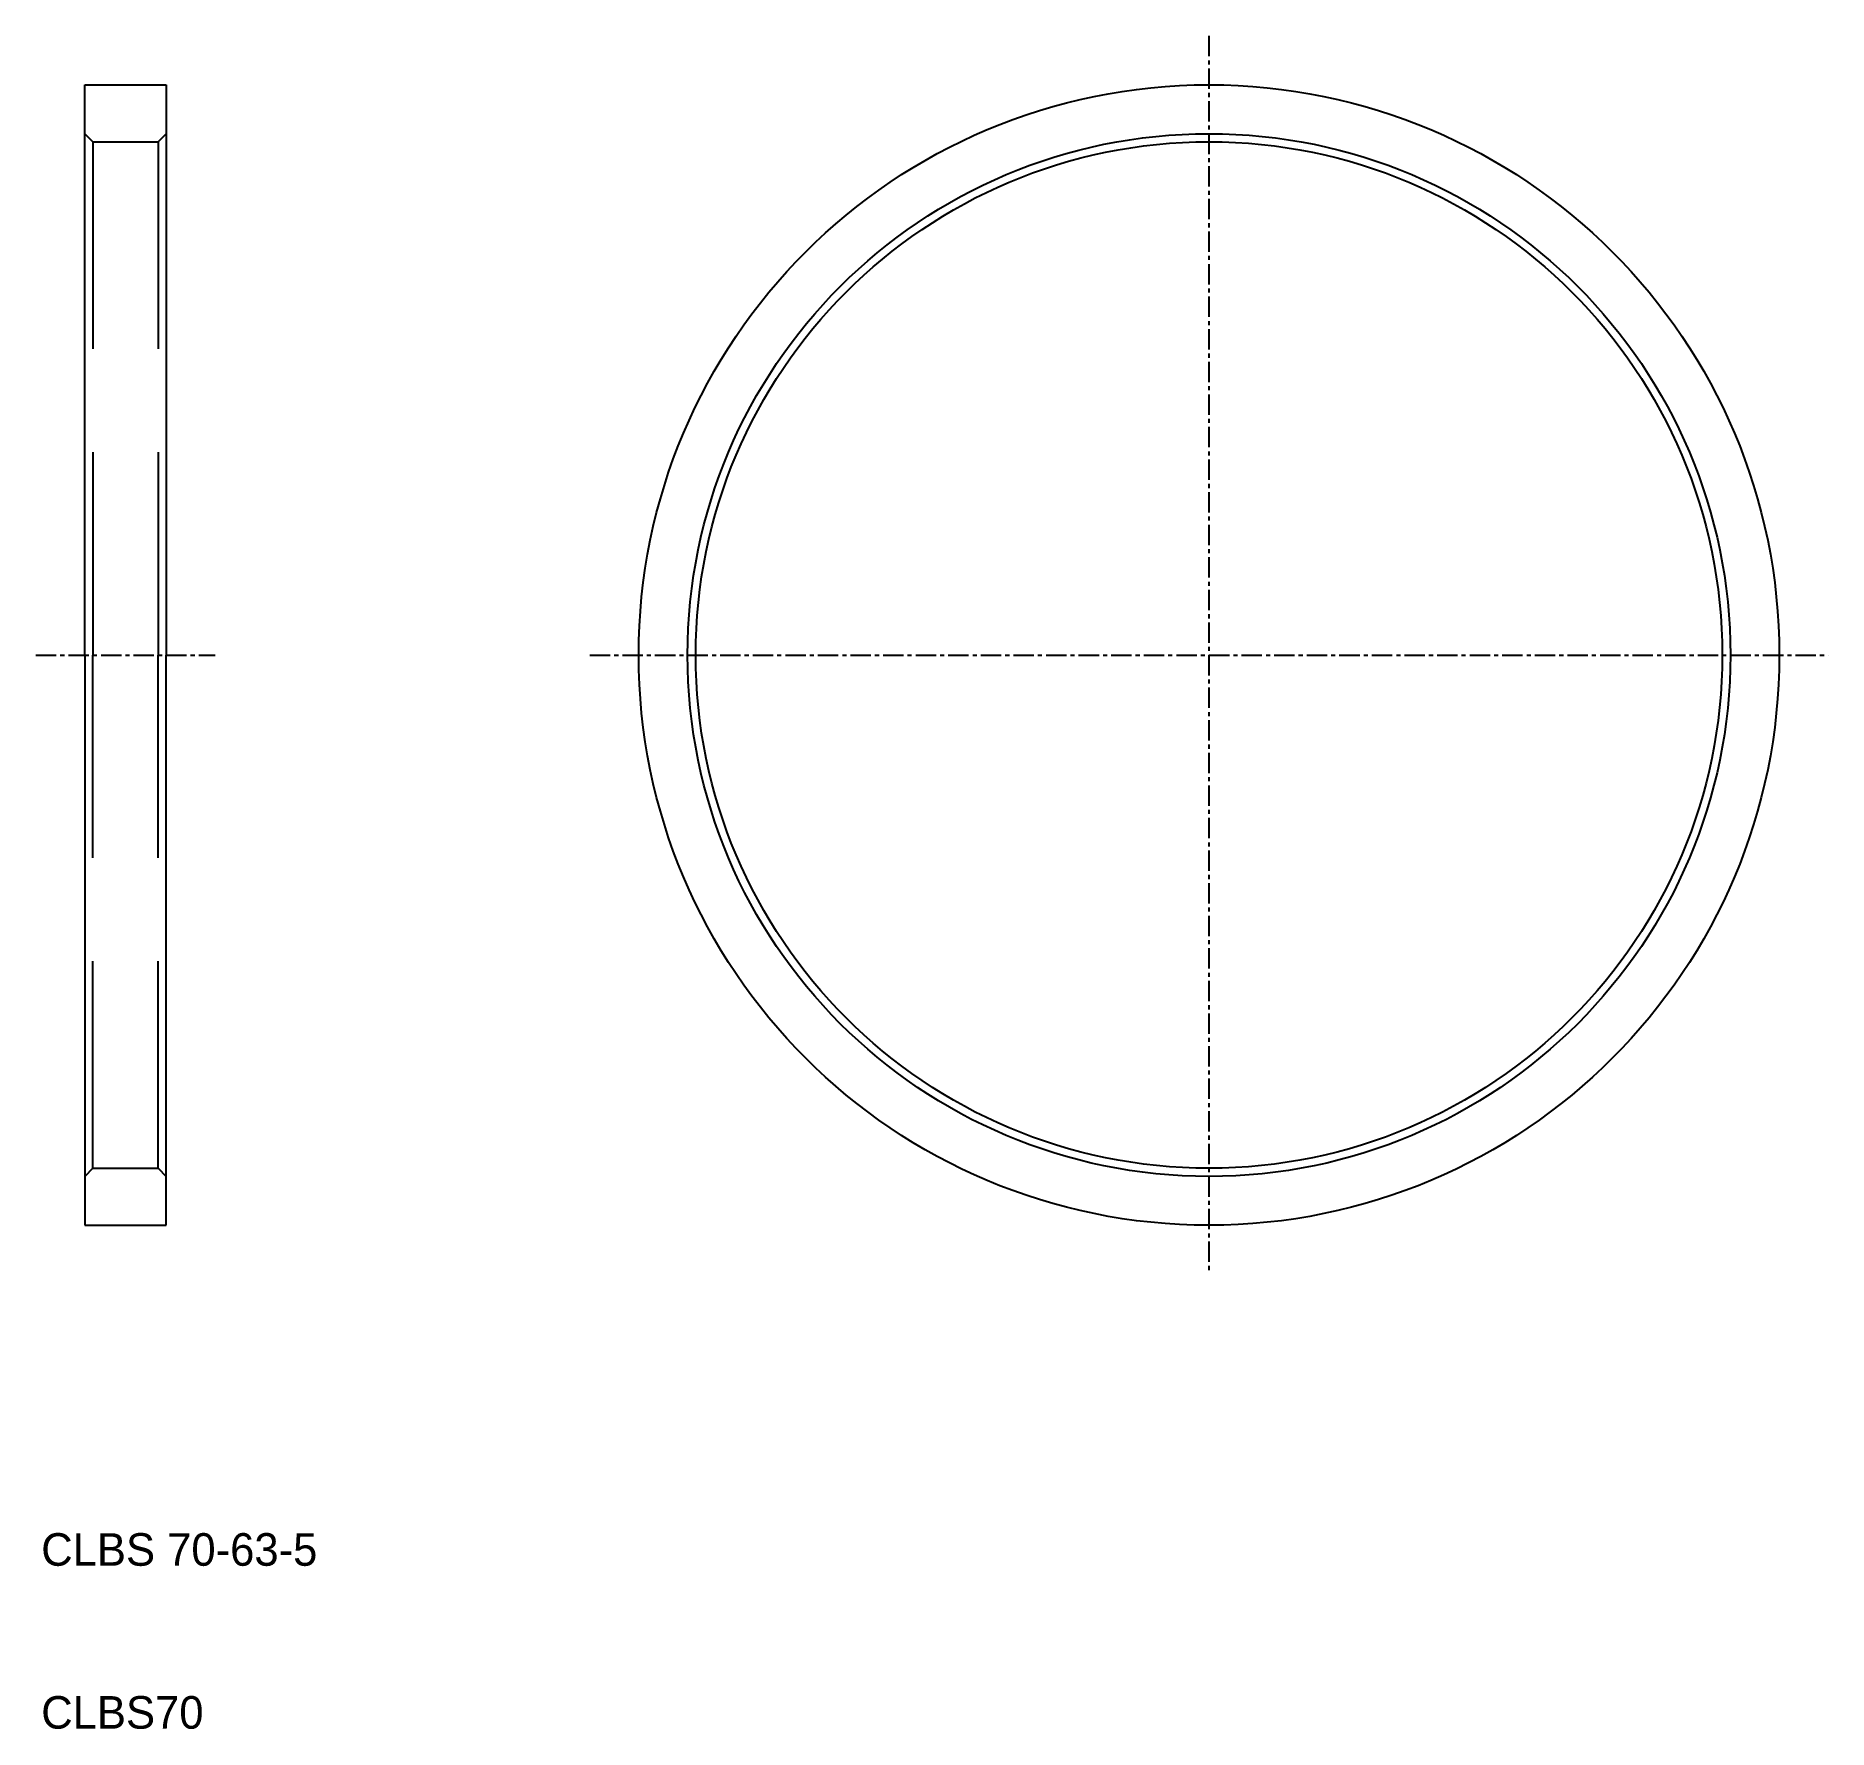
# Model space of a CAD drawing. Extents: x 151 to 261, y 59 to 163.
import ezdxf

# ---------------------------------------------------------------- set-up
doc = ezdxf.new("R2010")
doc.units = 0
doc.linetypes.add('CENTER', pattern=[2, 1.25, -0.25, 0.25, -0.25])
doc.linetypes.add('DASHED', pattern=[19.05, 12.7, -6.35])
doc.layers.get('0').update_dxf_attribs({"linetype": 'CONTINUOUS'})
doc.layers.add('CENTER', color=1, linetype='CENTER')

msp = doc.modelspace()

# ---------------------------------------------------------------- linework, layer by layer
for p, q in [((153.54, 125.32), (153.54, 160.32)), ((153.54, 160.32), (158.54, 160.32)), ((158.54, 160.32), (158.54, 125.32)), ((153.54, 125.32), (153.54, 90.32)), ((158.54, 90.32), (158.54, 125.32)), ((153.54, 90.32), (158.54, 90.32))]:
    msp.add_line(p, q)
at = {"color": 3, "linetype": 'DASHED'}
for p, q in [((154.04, 156.82), (153.54, 157.32)), ((158.04, 156.82), (158.54, 157.32)), ((154.04, 156.82), (154.04, 125.32)), ((154.04, 156.82), (158.04, 156.82)), ((158.04, 156.82), (158.04, 125.32)), ((154.04, 93.82), (154.04, 125.32)), ((158.04, 93.82), (158.04, 125.32)), ((154.04, 93.82), (153.54, 93.32)), ((154.04, 93.82), (158.04, 93.82)), ((158.04, 93.82), (158.54, 93.32))]:
    msp.add_line(p, q, dxfattribs=at)
for radius in [35, 32, 31.5]:
    msp.add_circle((222.54, 125.32), radius)
at = {"layer": 'CENTER'}
for p, q in [((222.54, 163.32), (222.54, 87.32)), ((150.54, 125.32), (161.54, 125.32)), ((184.54, 125.32), (260.54, 125.32))]:
    msp.add_line(p, q, dxfattribs=at)

# ---------------------------------------------------------------- texts
for s, p in [('CLBS 70-63-5', (150.87, 69.42)), ('CLBS70', (150.87, 59.42))]:
    msp.add_text(s, height=2).set_placement(p)

doc.saveas('drawing.dxf')
